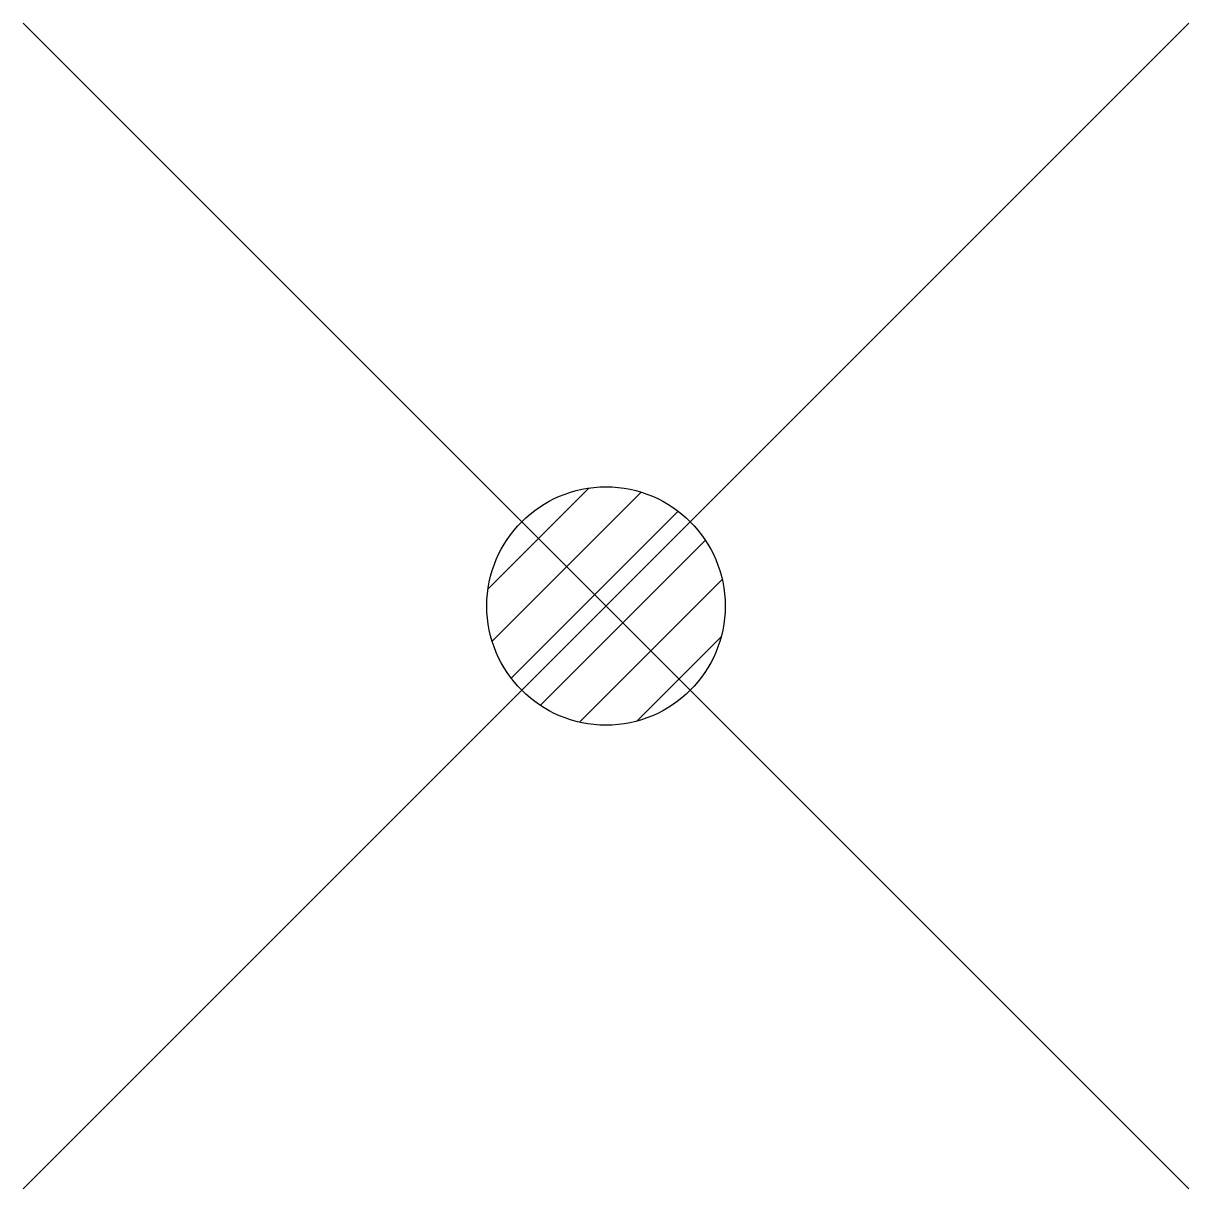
# Model space of a CAD drawing. Extents: x -5.5 to 5.5, y -5.5 to 5.5.
import ezdxf

# ---------------------------------------------------------------- set-up
doc = ezdxf.new("R2010")
doc.units = 0

msp = doc.modelspace()

# ---------------------------------------------------------------- linework, layer by layer
for p, q in [((-1.114, 0.16), (-0.16, 1.114)), ((-1.075, -0.332), (0.332, 1.075)), ((-0.895, -0.682), (0.682, 0.895)), ((-0.621, -0.938), (0.938, 0.621)), ((-0.249, -1.097), (1.097, 0.249)), ((0.291, -1.087), (1.087, -0.291))]:
    msp.add_line(p, q)
for points in [[(5.5, 5.5), (-5.5, -5.5)], [(-5.5, 5.5), (5.5, -5.5)]]:
    msp.add_lwpolyline(points)
msp.add_circle((0, 0), 1.125)

doc.saveas('drawing.dxf')
